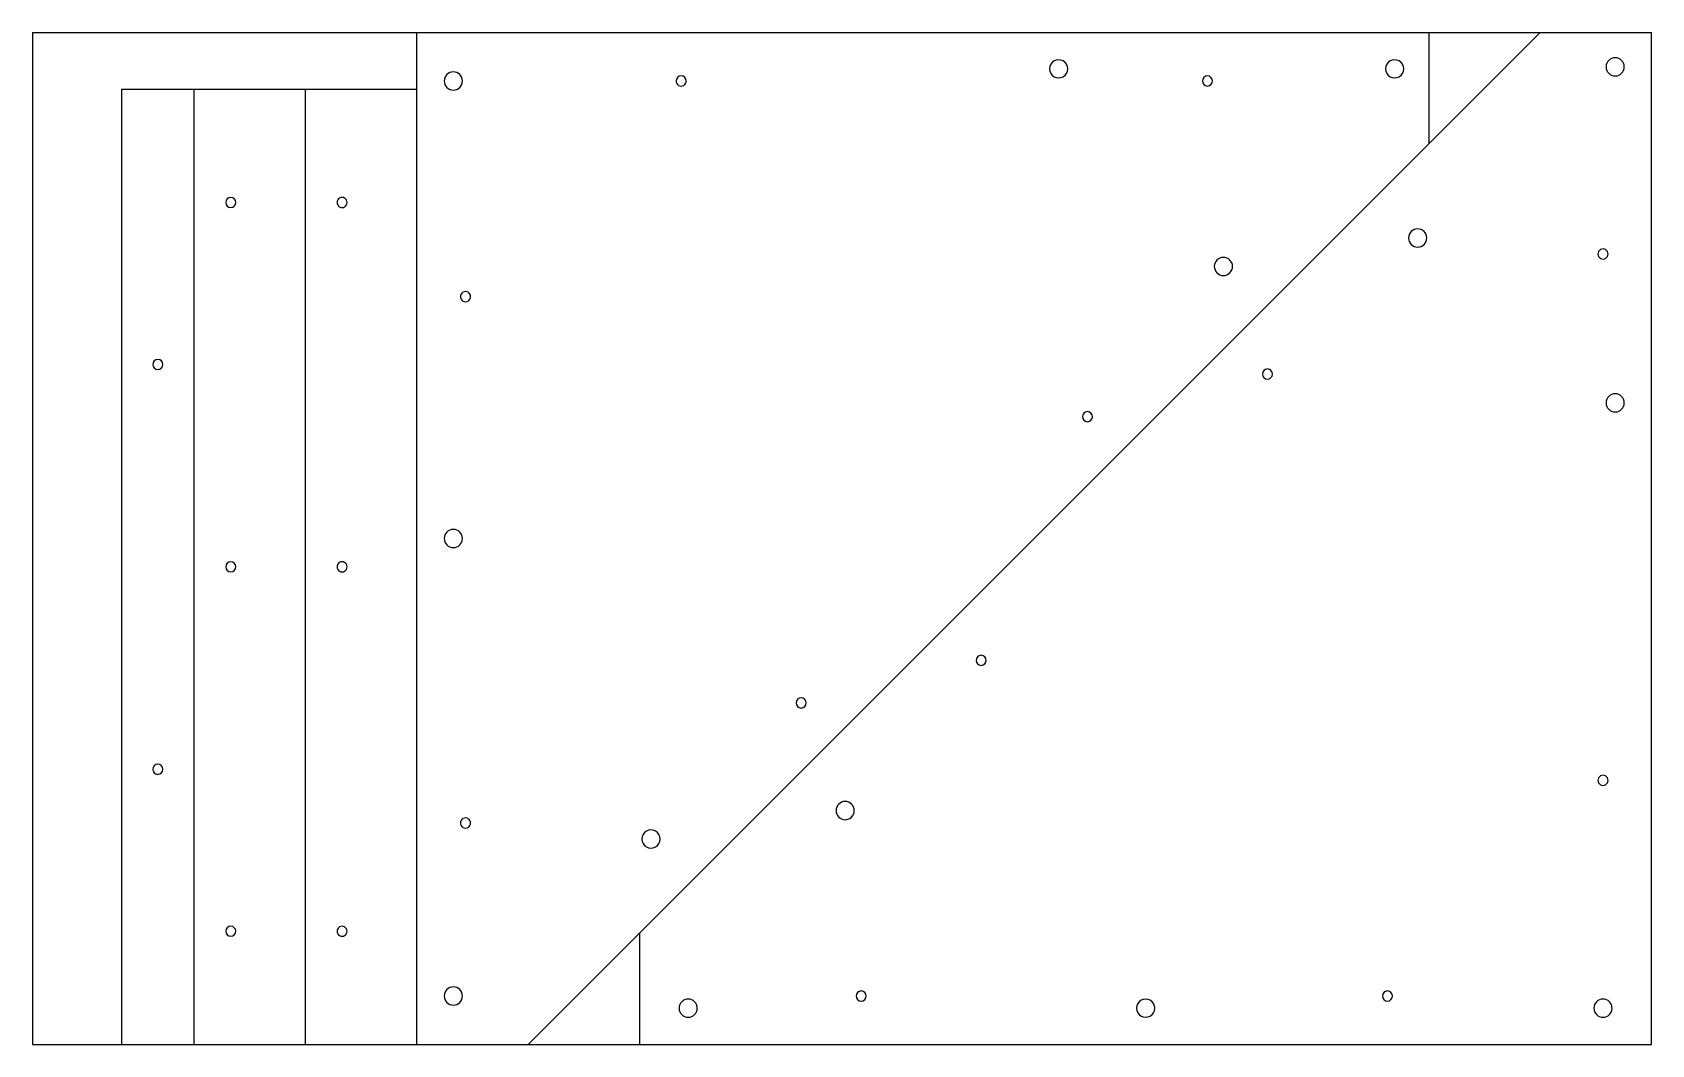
# Model space of a CAD drawing. Extents: x 10 to 810, y 10 to 510.
import ezdxf

# ---------------------------------------------------------------- set-up
doc = ezdxf.new("R2010")
doc.units = 0

msp = doc.modelspace()

# ---------------------------------------------------------------- linework, layer by layer
at = {"color": 50}
for points in [[(10.132694, 510.473987), (10.132694, 10.475081)], [(10.132694, 510.473987), (810.131133, 510.473987)], [(810.131133, 10.475081), (810.131133, 510.473987)], [(10.132694, 10.475081), (810.131133, 10.475081)]]:
    msp.add_lwpolyline(points, dxfattribs=at)
at = {"color": 170}
for points in [[(200.132126, 10.475081), (200.132126, 510.473987)], [(755.132264, 510.473987), (255.132053, 10.475081)], [(700.13075, 510.473987), (700.13075, 455.474062)], [(54.132846, 482.473963), (54.132846, 10.475081)], [(54.132846, 482.473963), (200.132126, 482.473963)], [(90.132009, 10.475081), (90.132009, 482.473963)], [(145.133523, 10.475081), (145.133523, 482.473963)], [(310.131969, 65.473949), (310.131969, 10.475081)]]:
    msp.add_lwpolyline(points, dxfattribs=at)
at = {"color": 10}
for points in [[(521.631787, 492.474065), (521.476018, 493.648195), (521.028902, 494.724066), (520.320728, 495.649215), (519.381787, 496.371181), (518.287076, 496.823345), (517.131786, 496.974066), (515.976497, 496.823345), (514.881786, 496.371181), (513.942844, 495.649215), (513.234671, 494.724066), (512.787555, 493.648195), (512.631785, 492.474065), (512.787555, 491.299936), (513.234671, 490.224065), (513.942844, 489.298915), (514.881786, 488.57695), (515.976497, 488.124786), (517.131786, 487.974064), (518.287076, 488.124786), (519.381787, 488.57695), (520.320728, 489.298915), (521.028902, 490.224065), (521.476018, 491.299936), (521.631787, 492.474065), (521.631787, 492.474065)], [(687.631558, 492.474065), (687.475789, 493.648195), (687.028673, 494.724066), (686.320499, 495.649215), (685.381558, 496.371181), (684.286847, 496.823345), (683.131557, 496.974066), (681.976268, 496.823345), (680.881557, 496.371181), (679.942615, 495.649215), (679.234442, 494.724066), (678.787326, 493.648195), (678.631556, 492.474065), (678.787326, 491.299936), (679.234442, 490.224065), (679.942615, 489.298915), (680.881557, 488.57695), (681.976268, 488.124786), (683.131557, 487.974064), (684.286847, 488.124786), (685.381558, 488.57695), (686.320499, 489.298915), (687.028673, 490.224065), (687.475789, 491.299936), (687.631558, 492.474065), (687.631558, 492.474065)], [(796.63142, 493.474065), (796.538678, 494.379797), (796.275615, 495.223238), (795.860283, 495.986364), (795.310735, 496.651153), (794.645023, 497.199584), (793.8812, 497.613633), (793.037319, 497.875279), (792.131432, 497.966499), (791.225545, 497.875279), (790.381664, 497.613633), (789.617841, 497.199584), (788.95213, 496.651153), (788.402581, 495.986364), (787.987249, 495.223238), (787.724186, 494.379797), (787.631444, 493.474065), (787.724186, 492.568332), (787.987249, 491.724892), (788.402581, 490.961766), (788.95213, 490.296976), (789.617841, 489.748546), (790.381664, 489.334496), (791.225545, 489.07285), (792.131432, 488.98163), (793.037319, 489.07285), (793.8812, 489.334496), (794.645023, 489.748546), (795.310735, 490.296976), (795.860283, 490.961766), (796.275615, 491.724892), (796.538678, 492.568332), (796.63142, 493.474065), (796.63142, 493.474065)], [(222.632154, 486.474072), (222.540191, 487.380499), (222.277634, 488.224682), (221.862559, 488.988555), (221.313045, 489.654053), (220.647171, 490.20311), (219.883013, 490.61766), (219.03865, 490.879639), (218.13216, 490.97098), (217.22567, 490.879639), (216.381308, 490.61766), (215.61715, 490.20311), (214.951275, 489.654053), (214.401761, 488.988555), (213.986687, 488.224682), (213.724129, 487.380499), (213.632167, 486.474072), (213.724129, 485.567645), (213.986687, 484.723462), (214.401761, 483.959588), (214.951275, 483.29409), (215.61715, 482.745033), (216.381308, 482.330483), (217.22567, 482.068504), (218.13216, 481.977164), (219.03865, 482.068504), (219.883013, 482.330483), (220.647171, 482.745033), (221.313045, 483.29409), (221.862559, 483.959588), (222.277634, 484.723462), (222.540191, 485.567645), (222.632154, 486.474072), (222.632154, 486.474072)], [(333.161458, 486.474072), (332.964995, 487.447186), (332.429224, 488.241842), (331.634568, 488.777614), (330.661453, 488.974076), (329.688339, 488.777614), (328.893683, 488.241842), (328.357911, 487.447186), (328.161448, 486.474072), (328.247987, 485.821776), (328.496385, 485.224069), (328.889816, 484.710096), (329.411451, 484.309004), (330.019625, 484.057801), (330.661453, 483.974067), (331.303282, 484.057801), (331.911456, 484.309004), (332.433091, 484.710096), (332.826521, 485.224069), (333.07492, 485.821776), (333.161458, 486.474072), (333.161458, 486.474072)], [(593.161114, 486.474072), (592.963173, 487.445531), (592.427067, 488.23851), (591.632986, 488.772984), (590.661122, 488.968925), (589.689257, 488.772984), (588.895176, 488.23851), (588.35907, 487.445531), (588.16113, 486.474072), (588.35907, 485.502612), (588.895176, 484.709633), (589.689257, 484.175159), (590.661122, 483.979218), (591.632986, 484.175159), (592.427067, 484.709633), (592.963173, 485.502612), (593.161114, 486.474072), (593.161114, 486.474072)], [(110.632296, 426.474148), (110.434393, 427.445649), (109.898296, 428.238671), (109.104201, 428.773177), (108.132305, 428.969131), (107.160408, 428.773177), (106.366313, 428.238671), (105.830216, 427.445649), (105.632313, 426.474148), (105.830216, 425.502647), (106.366313, 424.709625), (107.160408, 424.175119), (108.132305, 423.979165), (109.104201, 424.175119), (109.898296, 424.709625), (110.434393, 425.502647), (110.632296, 426.474148), (110.632296, 426.474148)], [(165.632226, 426.474148), (165.545687, 427.126442), (165.297289, 427.724147), (164.90386, 428.238118), (164.382227, 428.639209), (163.774055, 428.890411), (163.132228, 428.974145), (162.490402, 428.890411), (161.88223, 428.639209), (161.360597, 428.238118), (160.967167, 427.724147), (160.71877, 427.126442), (160.632231, 426.474148), (160.71877, 425.821855), (160.967167, 425.22415), (161.360597, 424.710178), (161.88223, 424.309087), (162.490402, 424.057885), (163.132228, 423.974151), (163.774055, 424.057885), (164.382227, 424.309087), (164.90386, 424.710178), (165.297289, 425.22415), (165.545687, 425.821855), (165.632226, 426.474148), (165.632226, 426.474148)], [(699.023629, 408.924784), (698.930887, 409.830516), (698.667824, 410.673957), (698.252492, 411.437083), (697.702944, 412.101872), (697.037232, 412.650303), (696.27341, 413.064352), (695.429528, 413.325998), (694.523641, 413.417218), (693.617754, 413.325998), (692.773873, 413.064352), (692.01005, 412.650303), (691.344339, 412.101872), (690.794791, 411.437083), (690.379459, 410.673957), (690.116395, 409.830516), (690.023653, 408.924784), (690.116395, 408.019051), (690.379459, 407.175611), (690.794791, 406.412485), (691.344339, 405.747695), (692.01005, 405.199265), (692.773873, 404.785215), (693.617754, 404.523569), (694.523641, 404.432349), (695.429528, 404.523569), (696.27341, 404.785215), (697.037232, 405.199265), (697.702944, 405.747695), (698.252492, 406.412485), (698.667824, 407.175611), (698.930887, 408.019051), (699.023629, 408.924784), (699.023629, 408.924784)], [(788.631436, 401.003618), (788.544897, 401.655914), (788.296498, 402.253621), (787.903068, 402.767594), (787.381433, 403.168686), (786.773259, 403.419889), (786.131431, 403.503624), (785.489602, 403.419889), (784.881428, 403.168686), (784.359793, 402.767594), (783.966363, 402.253621), (783.717964, 401.655914), (783.631425, 401.003618), (783.717964, 400.351323), (783.966363, 399.753616), (784.359793, 399.239643), (784.881428, 398.838551), (785.489602, 398.587348), (786.131431, 398.503613), (786.773259, 398.587348), (787.381433, 398.838551), (787.903068, 399.239643), (788.296498, 399.753616), (788.544897, 400.351323), (788.631436, 401.003618), (788.631436, 401.003618)], [(603.082288, 394.866285), (602.989519, 395.771993), (602.726438, 396.615408), (602.311097, 397.378508), (601.761548, 398.043273), (601.095842, 398.591682), (600.332031, 399.005714), (599.488166, 399.267348), (598.5823, 399.358564), (597.676434, 399.267348), (596.83257, 399.005714), (596.068759, 398.591682), (595.403053, 398.043273), (594.853503, 397.378508), (594.438162, 396.615408), (594.175081, 395.771993), (594.082312, 394.866285), (594.175081, 393.960577), (594.438162, 393.117162), (594.853503, 392.354062), (595.403053, 391.689297), (596.068759, 391.140889), (596.83257, 390.726857), (597.676434, 390.465222), (598.5823, 390.374006), (599.488166, 390.465222), (600.332031, 390.726857), (601.095842, 391.140889), (601.761548, 391.689297), (602.311097, 392.354062), (602.726438, 393.117162), (602.989519, 393.960577), (603.082288, 394.866285), (603.082288, 394.866285)], [(226.632148, 379.94477), (226.54561, 380.597063), (226.297212, 381.194768), (225.903783, 381.708739), (225.38215, 382.109831), (224.773978, 382.361033), (224.132151, 382.444767), (223.490325, 382.361033), (222.882153, 382.109831), (222.360519, 381.708739), (221.96709, 381.194768), (221.718693, 380.597063), (221.632154, 379.94477), (221.718693, 379.292476), (221.96709, 378.694771), (222.360519, 378.1808), (222.882153, 377.779709), (223.490325, 377.528506), (224.132151, 377.444772), (224.773978, 377.528506), (225.38215, 377.779709), (225.903783, 378.1808), (226.297212, 378.694771), (226.54561, 379.292476), (226.632148, 379.94477), (226.632148, 379.94477)], [(74.63234, 346.474248), (74.434437, 347.445749), (73.898339, 348.23877), (73.104244, 348.773276), (72.132348, 348.969231), (71.160452, 348.773276), (70.366357, 348.23877), (69.830259, 347.445749), (69.632356, 346.474248), (69.830259, 345.502746), (70.366357, 344.709725), (71.160452, 344.175219), (72.132348, 343.979264), (73.104244, 344.175219), (73.898339, 344.709725), (74.434437, 345.502746), (74.63234, 346.474248), (74.63234, 346.474248)], [(622.812904, 341.71437), (622.616441, 342.687485), (622.080669, 343.482141), (621.286014, 344.017912), (620.312899, 344.214375), (619.339784, 344.017912), (618.545128, 343.482141), (618.009357, 342.687485), (617.812894, 341.71437), (618.009357, 340.741256), (618.545128, 339.9466), (619.339784, 339.410828), (620.312899, 339.214366), (621.286014, 339.410828), (622.080669, 339.9466), (622.616441, 340.741256), (622.812904, 341.71437), (622.812904, 341.71437)], [(796.63142, 327.474272), (796.538678, 328.380005), (796.275615, 329.223445), (795.860283, 329.986571), (795.310735, 330.651361), (794.645023, 331.199791), (793.8812, 331.613841), (793.037319, 331.875487), (792.131432, 331.966707), (791.225545, 331.875487), (790.381664, 331.613841), (789.617841, 331.199791), (788.95213, 330.651361), (788.402581, 329.986571), (787.987249, 329.223445), (787.724186, 328.380005), (787.631444, 327.474272), (787.724186, 326.56854), (787.987249, 325.725099), (788.402581, 324.961973), (788.95213, 324.297184), (789.617841, 323.748753), (790.381664, 323.334704), (791.225545, 323.073058), (792.131432, 322.981838), (793.037319, 323.073058), (793.8812, 323.334704), (794.645023, 323.748753), (795.310735, 324.297184), (795.860283, 324.961973), (796.275615, 325.725099), (796.538678, 326.56854), (796.63142, 327.474272), (796.63142, 327.474272)], [(533.871873, 320.655521), (533.673933, 321.626981), (533.137827, 322.41996), (532.343746, 322.954433), (531.371881, 323.150375), (530.400017, 322.954433), (529.605936, 322.41996), (529.06983, 321.626981), (528.87189, 320.655521), (529.06983, 319.684062), (529.605936, 318.891083), (530.400017, 318.356609), (531.371881, 318.160668), (532.343746, 318.356609), (533.137827, 318.891083), (533.673933, 319.684062), (533.871873, 320.655521), (533.871873, 320.655521)], [(222.632154, 260.474353), (222.540191, 261.38078), (222.277634, 262.224963), (221.862559, 262.988836), (221.313045, 263.654334), (220.647171, 264.203392), (219.883013, 264.617942), (219.03865, 264.879921), (218.13216, 264.971261), (217.22567, 264.879921), (216.381308, 264.617942), (215.61715, 264.203392), (214.951275, 263.654334), (214.401761, 262.988836), (213.986687, 262.224963), (213.724129, 261.38078), (213.632167, 260.474353), (213.724129, 259.567926), (213.986687, 258.723743), (214.401761, 257.95987), (214.951275, 257.294372), (215.61715, 256.745315), (216.381308, 256.330764), (217.22567, 256.068786), (218.13216, 255.977445), (219.03865, 256.068786), (219.883013, 256.330764), (220.647171, 256.745315), (221.313045, 257.294372), (221.862559, 257.95987), (222.277634, 258.723743), (222.540191, 259.567926), (222.632154, 260.474353), (222.632154, 260.474353)], [(110.632296, 246.474359), (110.434393, 247.44586), (109.898296, 248.238882), (109.104201, 248.773388), (108.132305, 248.969343), (107.160408, 248.773388), (106.366313, 248.238882), (105.830216, 247.44586), (105.632313, 246.474359), (105.830216, 245.502858), (106.366313, 244.709836), (107.160408, 244.17533), (108.132305, 243.979376), (109.104201, 244.17533), (109.898296, 244.709836), (110.434393, 245.502858), (110.632296, 246.474359), (110.632296, 246.474359)], [(165.632226, 246.474359), (165.545687, 247.126653), (165.297289, 247.724358), (164.90386, 248.238329), (164.382227, 248.63942), (163.774055, 248.890622), (163.132228, 248.974356), (162.490402, 248.890622), (161.88223, 248.63942), (161.360597, 248.238329), (160.967167, 247.724358), (160.71877, 247.126653), (160.632231, 246.474359), (160.71877, 245.822066), (160.967167, 245.224361), (161.360597, 244.710389), (161.88223, 244.309298), (162.490402, 244.058096), (163.132228, 243.974362), (163.774055, 244.058096), (164.382227, 244.309298), (164.90386, 244.710389), (165.297289, 245.224361), (165.545687, 245.822066), (165.632226, 246.474359), (165.632226, 246.474359)], [(481.391703, 200.293196), (481.193762, 201.264655), (480.657656, 202.057635), (479.863576, 202.592108), (478.891711, 202.788049), (477.919846, 202.592108), (477.125766, 202.057635), (476.58966, 201.264655), (476.391719, 200.293196), (476.58966, 199.321736), (477.125766, 198.528757), (477.919846, 197.994284), (478.891711, 197.798342), (479.863576, 197.994284), (480.657656, 198.528757), (481.193762, 199.321736), (481.391703, 200.293196), (481.391703, 200.293196)], [(392.450699, 179.234347), (392.252796, 180.205848), (391.716698, 180.99887), (390.922603, 181.533376), (389.950707, 181.72933), (388.978811, 181.533376), (388.184716, 180.99887), (387.648618, 180.205848), (387.450715, 179.234347), (387.648618, 178.262846), (388.184716, 177.469824), (388.978811, 176.935318), (389.950707, 176.739363), (390.922603, 176.935318), (391.716698, 177.469824), (392.252796, 178.262846), (392.450699, 179.234347), (392.450699, 179.234347)], [(74.63234, 146.4745), (74.434437, 147.446001), (73.898339, 148.239023), (73.104244, 148.773529), (72.132348, 148.969483), (71.160452, 148.773529), (70.366357, 148.239023), (69.830259, 147.446001), (69.632356, 146.4745), (69.830259, 145.502999), (70.366357, 144.709977), (71.160452, 144.175471), (72.132348, 143.979517), (73.104244, 144.175471), (73.898339, 144.709977), (74.434437, 145.502999), (74.63234, 146.4745), (74.63234, 146.4745)], [(788.631436, 141.003929), (788.544897, 141.656224), (788.296498, 142.253931), (787.903068, 142.767904), (787.381433, 143.168997), (786.773259, 143.4202), (786.131431, 143.503934), (785.489602, 143.4202), (784.881428, 143.168997), (784.359793, 142.767904), (783.966363, 142.253931), (783.717964, 141.656224), (783.631425, 141.003929), (783.717964, 140.351633), (783.966363, 139.753926), (784.359793, 139.239954), (784.881428, 138.838861), (785.489602, 138.587658), (786.131431, 138.503924), (786.773259, 138.587658), (787.381433, 138.838861), (787.903068, 139.239954), (788.296498, 139.753926), (788.544897, 140.351633), (788.631436, 141.003929), (788.631436, 141.003929)], [(416.181307, 126.082427), (416.089883, 126.989334), (415.827674, 127.83403), (415.412777, 128.59842), (414.863287, 129.264408), (414.197299, 129.813898), (413.432909, 130.228795), (412.588213, 130.491003), (411.681306, 130.582427), (410.774398, 130.491003), (409.929702, 130.228795), (409.165312, 129.813898), (408.499324, 129.264408), (407.949834, 128.59842), (407.534937, 127.83403), (407.272728, 126.989334), (407.181304, 126.082427), (407.272728, 125.17552), (407.534937, 124.330823), (407.949834, 123.566433), (408.499324, 122.900446), (409.165312, 122.350955), (409.929702, 121.936058), (410.774398, 121.67385), (411.681306, 121.582426), (412.588213, 121.67385), (413.432909, 121.936058), (414.197299, 122.350955), (414.863287, 122.900446), (415.412777, 123.566433), (415.827674, 124.330823), (416.089883, 125.17552), (416.181307, 126.082427), (416.181307, 126.082427)], [(226.632148, 119.94508), (226.54561, 120.597373), (226.297212, 121.195079), (225.903783, 121.70905), (225.38215, 122.110141), (224.773978, 122.361343), (224.132151, 122.445077), (223.490325, 122.361343), (222.882153, 122.110141), (222.360519, 121.70905), (221.96709, 121.195079), (221.718693, 120.597373), (221.632154, 119.94508), (221.718693, 119.292787), (221.96709, 118.695081), (222.360519, 118.18111), (222.882153, 117.780019), (223.490325, 117.528817), (224.132151, 117.445083), (224.773978, 117.528817), (225.38215, 117.780019), (225.903783, 118.18111), (226.297212, 118.695081), (226.54561, 119.292787), (226.632148, 119.94508), (226.632148, 119.94508)], [(320.239939, 112.023915), (320.084169, 113.198045), (319.637053, 114.273915), (318.92888, 115.199065), (317.989938, 115.92103), (316.895227, 116.373195), (315.739938, 116.523916), (314.584648, 116.373195), (313.489937, 115.92103), (312.550996, 115.199065), (311.842822, 114.273915), (311.395706, 113.198045), (311.239937, 112.023915), (311.395706, 110.849785), (311.842822, 109.773914), (312.550996, 108.848765), (313.489937, 108.126799), (314.584648, 107.674635), (315.739938, 107.523914), (316.895227, 107.674635), (317.989938, 108.126799), (318.92888, 108.848765), (319.637053, 109.773914), (320.084169, 110.849785), (320.239939, 112.023915), (320.239939, 112.023915)], [(110.632296, 66.474602), (110.434393, 67.446103), (109.898296, 68.239125), (109.104201, 68.773631), (108.132305, 68.969585), (107.160408, 68.773631), (106.366313, 68.239125), (105.830216, 67.446103), (105.632313, 66.474602), (105.830216, 65.503101), (106.366313, 64.710079), (107.160408, 64.175573), (108.132305, 63.979619), (109.104201, 64.175573), (109.898296, 64.710079), (110.434393, 65.503101), (110.632296, 66.474602), (110.632296, 66.474602)], [(165.632226, 66.474602), (165.545687, 67.126895), (165.297289, 67.724601), (164.90386, 68.238572), (164.382227, 68.639663), (163.774055, 68.890865), (163.132228, 68.974599), (162.490402, 68.890865), (161.88223, 68.639663), (161.360597, 68.238572), (160.967167, 67.724601), (160.71877, 67.126895), (160.632231, 66.474602), (160.71877, 65.822309), (160.967167, 65.224603), (161.360597, 64.710632), (161.88223, 64.309541), (162.490402, 64.058339), (163.132228, 63.974605), (163.774055, 64.058339), (164.382227, 64.309541), (164.90386, 64.710632), (165.297289, 65.224603), (165.545687, 65.822309), (165.632226, 66.474602), (165.632226, 66.474602)], [(222.632154, 34.474638), (222.540191, 35.381065), (222.277634, 36.225247), (221.862559, 36.989121), (221.313045, 37.654619), (220.647171, 38.203676), (219.883013, 38.618226), (219.03865, 38.880205), (218.13216, 38.971546), (217.22567, 38.880205), (216.381308, 38.618226), (215.61715, 38.203676), (214.951275, 37.654619), (214.401761, 36.989121), (213.986687, 36.225247), (213.724129, 35.381065), (213.632167, 34.474638), (213.724129, 33.568211), (213.986687, 32.724028), (214.401761, 31.960154), (214.951275, 31.294656), (215.61715, 30.745599), (216.381308, 30.331049), (217.22567, 30.06907), (218.13216, 29.977729), (219.03865, 30.06907), (219.883013, 30.331049), (220.647171, 30.745599), (221.313045, 31.294656), (221.862559, 31.960154), (222.277634, 32.724028), (222.540191, 33.568211), (222.632154, 34.474638), (222.632154, 34.474638)], [(338.632003, 28.474636), (338.539234, 29.380344), (338.276153, 30.223759), (337.860812, 30.986859), (337.311263, 31.651624), (336.645557, 32.200032), (335.881745, 32.614064), (335.037881, 32.875699), (334.132015, 32.966915), (333.226149, 32.875699), (332.382284, 32.614064), (331.618473, 32.200032), (330.952767, 31.651624), (330.403218, 30.986859), (329.987877, 30.223759), (329.724796, 29.380344), (329.632027, 28.474636), (329.724796, 27.568928), (329.987877, 26.725513), (330.403218, 25.962413), (330.952767, 25.297648), (331.618473, 24.749239), (332.382284, 24.335207), (333.226149, 24.073573), (334.132015, 23.982357), (335.037881, 24.073573), (335.881745, 24.335207), (336.645557, 24.749239), (337.311263, 25.297648), (337.860812, 25.962413), (338.276153, 26.725513), (338.539234, 27.568928), (338.632003, 28.474636), (338.632003, 28.474636)], [(422.102463, 34.474638), (421.904559, 35.446139), (421.368462, 36.23916), (420.574367, 36.773666), (419.602471, 36.969621), (418.630575, 36.773666), (417.836479, 36.23916), (417.300382, 35.446139), (417.102479, 34.474638), (417.300382, 33.503136), (417.836479, 32.710115), (418.630575, 32.175609), (419.602471, 31.979654), (420.574367, 32.175609), (421.368462, 32.710115), (421.904559, 33.503136), (422.102463, 34.474638), (422.102463, 34.474638)], [(564.631737, 28.474636), (564.475968, 29.648766), (564.028851, 30.724637), (563.320678, 31.649786), (562.381737, 32.371751), (561.287026, 32.823916), (560.131736, 32.974637), (558.976446, 32.823916), (557.881735, 32.371751), (556.942794, 31.649786), (556.234621, 30.724637), (555.787504, 29.648766), (555.631735, 28.474636), (555.787504, 27.300506), (556.234621, 26.224635), (556.942794, 25.299486), (557.881735, 24.577521), (558.976446, 24.125356), (560.131736, 23.974635), (561.287026, 24.125356), (562.381737, 24.577521), (563.320678, 25.299486), (564.028851, 26.224635), (564.475968, 27.300506), (564.631737, 28.474636), (564.631737, 28.474636)], [(682.102118, 34.474638), (681.904215, 35.446139), (681.368117, 36.23916), (680.574022, 36.773666), (679.602126, 36.969621), (678.63023, 36.773666), (677.836135, 36.23916), (677.300037, 35.446139), (677.102134, 34.474638), (677.300037, 33.503136), (677.836135, 32.710115), (678.63023, 32.175609), (679.602126, 31.979654), (680.574022, 32.175609), (681.368117, 32.710115), (681.904215, 33.503136), (682.102118, 34.474638), (682.102118, 34.474638)], [(790.631419, 28.474636), (790.538677, 29.380368), (790.275613, 30.223809), (789.860281, 30.986935), (789.310733, 31.651724), (788.645021, 32.200155), (787.881199, 32.614204), (787.037318, 32.87585), (786.131431, 32.96707), (785.225544, 32.87585), (784.381662, 32.614204), (783.61784, 32.200155), (782.952128, 31.651724), (782.40258, 30.986935), (781.987248, 30.223809), (781.724185, 29.380368), (781.631443, 28.474636), (781.724185, 27.568903), (781.987248, 26.725463), (782.40258, 25.962337), (782.952128, 25.297548), (783.61784, 24.749117), (784.381662, 24.335068), (785.225544, 24.073422), (786.131431, 23.982201), (787.037318, 24.073422), (787.881199, 24.335068), (788.645021, 24.749117), (789.310733, 25.297548), (789.860281, 25.962337), (790.275613, 26.725463), (790.538677, 27.568903), (790.631419, 28.474636), (790.631419, 28.474636)]]:
    msp.add_lwpolyline(points, dxfattribs=at)

doc.saveas('drawing.dxf')
